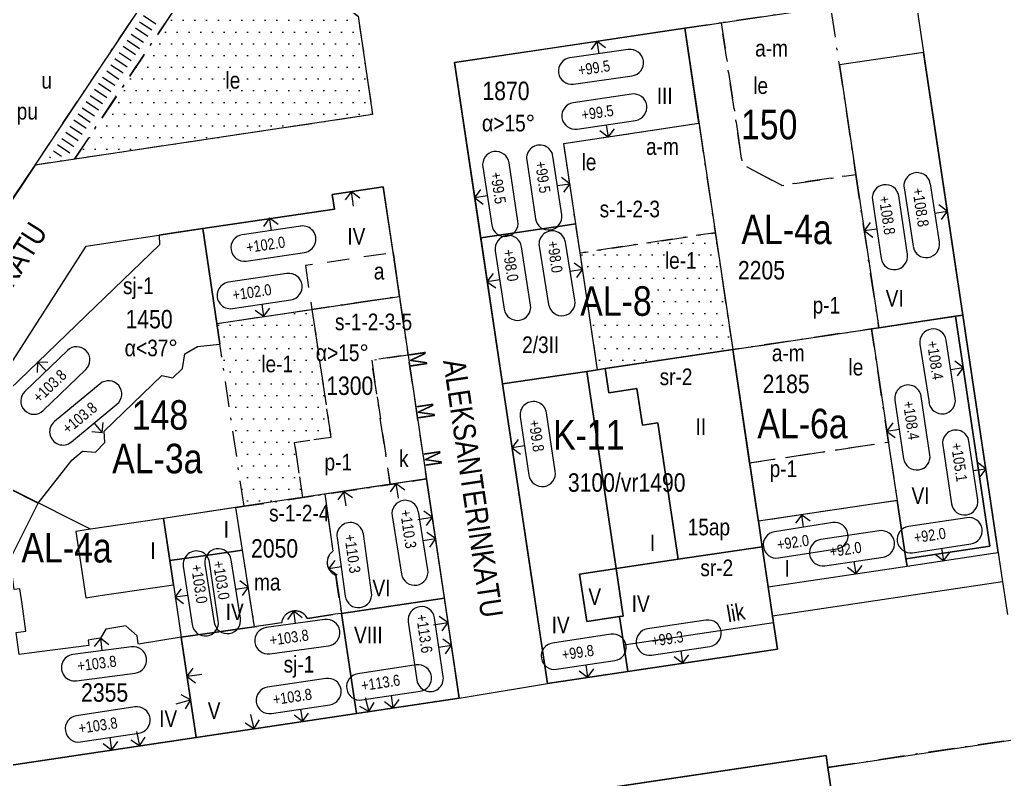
# Model space of a CAD drawing. Header units: metres. Extents: x 24485995 to 24488038, y 6819999 to 6822001.
# Drawn here: x 24487556.7 to 24487690, y 6821379.9 to 6821482.8 of the extents above; entities that cross this region are included whole.
import ezdxf

# ---------------------------------------------------------------- set-up
doc = ezdxf.new("R2010")
doc.units = ezdxf.units.M
for name, pattern in [('k10020', [0]), ('k10040', [10.3, 3.5, -1.5, 0.3, -1.5, 3.5]), ('k10050', [8, 3, -2, 3]), ('K10271', [0]), ('k10vi1', [0])]:
    doc.linetypes.add(name, pattern=pattern)
for name, color, linetype, lineweight in [('AK_AsemakaavaTeksti_Kadun_puistonnimi', 7, 'Continuous', 0), ('AK_AsemakaavaTeksti_Korttelinumero', 7, 'Continuous', 0), ('AK_AsemakaavaViiva_Kaupunginosan_raja', 7, 'Continuous', 0), ('AK_Kaavamerkinta_Kayttotarkoitusalue', 7, 'Continuous', 0), ('AK_KayttotarkoitusSymboliViiva_Virkistysalueen_kuvio_murtoviiva', 7, 'Continuous', 0), ('AK_KayttotarkoitusViiva', 7, 'Continuous', 0), ('AK_LiikennointiTeksti_Autopaikkamerkinta_m2', 7, 'Continuous', 0), ('AK_LiikennointiViiva_Polkuviivoitus', 7, 'Continuous', 0), ('AK_MuuAsemakaavaTeksti_Alueenosan_kayttotarkoitus', 7, 'Continuous', 0), ('AK_MuuAsemakaavaTeksti_Erityismaarays', 7, 'Continuous', 0), ('AK_MuuAsemakaavaViiva_alueenosan_raja', 7, 'Continuous', 0), ('AK_MuuAsemakaavaViiva_Ohj_alueenosan_raja', 7, 'Continuous', 0), ('AK_Poistettava_merkintä', 7, 'Continuous', 0), ('AK_RakennusalaTeksti_Kerrosala_tai_luku', 7, 'Continuous', 0), ('AK_RakennusalaTeksti_Rakennusoikeus', 7, 'Continuous', 0), ('AK_RakennusalaViiva_Rakennusalan_raja__I_', 7, 'Continuous', 0), ('AK_RakentaminenSymboli_Rajaan_kiinni_nuoli', 7, 'Continuous', 0), ('AK_RakentaminenTeksti_Kattokaltevuus', 7, 'Continuous', 0), ('AK_RakentaminenTeksti_Korkeusmerkinta', 7, 'Continuous', 0), ('AK_RakentaminenTeksti_Korkeusmerkinta_ja_soikio_ja_nuoli', 7, 'Continuous', 0), ('AK_RakentaminenTeksti_Rakentamismaarays', 7, 'Continuous', 0), ('AK_RakentaminenViiva_Harjasuunta', 7, 'Continuous', 0), ('AK_YmparistoAlue_Istutettava_alue', 7, 'Continuous', 0), ('AK_YmparistoTeksti_Aita_puurivimerkinta', 7, 'Continuous', 0)]:
    doc.layers.add(name, color=color, linetype=linetype, lineweight=lineweight)
doc.styles.add('ArialNarrow', font='ARIALN.TTF')

# ---------------------------------------------------------------- blocks, each defined once
blk = doc.blocks.new('NUOLI1')
at = {"layer": 'AK_RakentaminenSymboli_Rajaan_kiinni_nuoli', "color": 7, "linetype": 'Continuous', "lineweight": 0}
for p, q in [((0, 2), (0, 0)), ((0, 0), (-1, 1)), ((0, 0), (1, 1))]:
    blk.add_line(p, q, dxfattribs=at)

msp = doc.modelspace()

# ---------------------------------------------------------------- hatches: boundary and pattern name
at = {"layer": 'AK_YmparistoAlue_Istutettava_alue', "linetype": 'Continuous', "lineweight": 0}
h = msp.add_hatch(dxfattribs=at)
h.set_pattern_fill('DOTS', style=0)
h.paths.add_polyline_path([(24487602.5, 6821483.29), (24487585.5, 6821496.01), (24487567.15, 6821468.51), (24487564.1, 6821463.93), (24487604.47, 6821469.97)], flags=0)
h = msp.add_hatch(dxfattribs=at)
h.set_pattern_fill('DOTS', style=0)
h.paths.add_polyline_path([(24487653.22, 6821438.14), (24487650.86, 6821453.96), (24487633.6, 6821451.39), (24487632.56, 6821451.23), (24487634.93, 6821435.41), (24487635.96, 6821435.57)], flags=0)
h = msp.add_hatch(dxfattribs=at)
h.set_pattern_fill('DOTS', style=0)
h.paths.add_polyline_path([(24487583.39, 6821441.68), (24487583.81, 6821438.91), (24487585.96, 6821424.34), (24487587.06, 6821416.92), (24487594.98, 6821418.1), (24487593.87, 6821425.53), (24487598.82, 6821426.27), (24487596.25, 6821443.59)], flags=0)

# ---------------------------------------------------------------- linework, layer by layer
at = {"layer": 'AK_AsemakaavaViiva_Kaupunginosan_raja', "linetype": 'k10020', "lineweight": 9, "flags": 128}
for points in [[(24487689.77, 6821406.7), (24487658.62, 6821402.04)], [(24487689.77, 6821406.7), (24487690.43, 6821402.25)], [(24487658.62, 6821402.04), (24487659.28, 6821397.59), (24487628.13, 6821392.94)], [(24487616.18, 6821390.94), (24487628.13, 6821392.94)], [(24487616.18, 6821390.94), (24487580.58, 6821385.62)], [(24487580.58, 6821385.62), (24487544.98, 6821380.3)]]:
    msp.add_lwpolyline(points, dxfattribs=at)
at = {"layer": 'AK_KayttotarkoitusSymboliViiva_Virkistysalueen_kuvio_murtoviiva', "linetype": 'k10vi1', "lineweight": 9, "flags": 128}
msp.add_lwpolyline([(24487630.82, 6821374.93), (24487632.07, 6821366.52), (24487667.55, 6821371.82), (24487666.1, 6821381.56), (24487665.86, 6821383.19), (24487633.34, 6821378.34)], dxfattribs=at)
at = {"layer": 'AK_KayttotarkoitusViiva', "linetype": 'Continuous', "lineweight": 20, "flags": 128}
for points in [[(24487551.79, 6821530.62), (24487577.84, 6821511.3), (24487579.44, 6821500.55), (24487602.5, 6821483.29), (24487604.47, 6821469.97), (24487558.76, 6821463.14), (24487553.57, 6821455.35)], [(24487646.72, 6821481.66), (24487677.88, 6821486.32), (24487684.38, 6821442.8)], [(24487622.07, 6821433.49), (24487615.57, 6821477.01), (24487646.72, 6821481.66)], [(24487646.72, 6821481.66), (24487653.22, 6821438.14)], [(24487547.28, 6821423.36), (24487546.39, 6821423.81), (24487549.5, 6821430.08), (24487551.01, 6821429.33), (24487565.67, 6821452.15), (24487581.48, 6821454.54), (24487599.29, 6821457.18), (24487599, 6821459.16), (24487605.92, 6821460.19), (24487611.78, 6821420.62)], [(24487653.22, 6821438.14), (24487684.38, 6821442.8)], [(24487684.38, 6821442.8), (24487689.77, 6821406.7), (24487658.62, 6821402.04)], [(24487622.07, 6821433.49), (24487653.22, 6821438.14)], [(24487653.22, 6821438.14), (24487658.62, 6821402.04)], [(24487628.13, 6821392.94), (24487622.07, 6821433.49)], [(24487547.28, 6821423.36), (24487540.54, 6821409.97), (24487544.98, 6821380.3), (24487580.58, 6821385.62), (24487616.18, 6821390.94)], [(24487611.78, 6821420.62), (24487587.06, 6821416.92), (24487576.15, 6821415.29), (24487566.26, 6821413.82), (24487547.28, 6821423.36)], [(24487611.78, 6821420.62), (24487616.18, 6821390.94)], [(24487658.62, 6821402.04), (24487659.28, 6821397.59), (24487628.13, 6821392.94)], [(24487616.18, 6821390.94), (24487628.13, 6821392.94)], [(24487666.1, 6821381.56), (24487701.7, 6821386.88), (24487706.56, 6821354.37), (24487716.8, 6821285.79), (24487656.48, 6821276.77), (24487651.35, 6821311.06)], [(24487632.07, 6821366.52), (24487630.38, 6821377.89), (24487665.86, 6821383.19), (24487666.1, 6821381.56)], [(24487666.1, 6821381.56), (24487667.55, 6821371.82)]]:
    msp.add_lwpolyline(points, dxfattribs=at)
at = {"layer": 'AK_LiikennointiViiva_Polkuviivoitus', "linetype": 'Continuous', "lineweight": 0, "flags": 128}
for points in [[(24487573.47, 6821483.38), (24487575.13, 6821482.27)], [(24487572.36, 6821481.71), (24487574.02, 6821480.61)], [(24487572.91, 6821482.55), (24487574.57, 6821481.44)], [(24487571.25, 6821480.05), (24487572.91, 6821478.94)], [(24487571.8, 6821480.88), (24487573.46, 6821479.78)], [(24487570.69, 6821479.22), (24487572.35, 6821478.11)], [(24487569.58, 6821477.55), (24487571.24, 6821476.45)], [(24487570.14, 6821478.39), (24487571.8, 6821477.28)], [(24487569.03, 6821476.72), (24487570.69, 6821475.62)], [(24487567.92, 6821475.06), (24487569.58, 6821473.95)], [(24487568.47, 6821475.89), (24487570.13, 6821474.78)], [(24487566.81, 6821473.4), (24487568.47, 6821472.29)], [(24487567.36, 6821474.23), (24487569.02, 6821473.12)], [(24487566.25, 6821472.56), (24487567.91, 6821471.46)], [(24487565.14, 6821470.9), (24487566.8, 6821469.79)], [(24487565.7, 6821471.73), (24487567.36, 6821470.62)], [(24487564.59, 6821470.07), (24487566.25, 6821468.96)], [(24487563.48, 6821468.4), (24487565.14, 6821467.3)], [(24487564.03, 6821469.24), (24487565.7, 6821468.13)], [(24487562.37, 6821466.74), (24487564.03, 6821465.63)], [(24487562.92, 6821467.57), (24487564.59, 6821466.46)], [(24487561.81, 6821465.91), (24487563.48, 6821464.8)], [(24487560.7, 6821464.24), (24487560.87, 6821464.13)], [(24487561.26, 6821465.08), (24487562.35, 6821464.35)]]:
    msp.add_lwpolyline(points, dxfattribs=at)
at = {"layer": 'AK_MuuAsemakaavaViiva_alueenosan_raja', "linetype": 'k10040', "lineweight": 5, "flags": 128}
for points in [[(24487558.76, 6821463.14), (24487582.3, 6821498.41), (24487585.49, 6821496.02), (24487564.1, 6821463.93), (24487558.76, 6821463.14)], [(24487564.1, 6821463.93), (24487585.49, 6821496.02), (24487602.5, 6821483.29), (24487604.47, 6821469.97), (24487603.32, 6821469.79), (24487564.1, 6821463.93)], [(24487651.67, 6821482.4), (24487654.53, 6821463.22), (24487659.89, 6821460.37), (24487669.9, 6821461.87), (24487667.68, 6821476.7), (24487666.5, 6821484.62), (24487651.67, 6821482.4)], [(24487646.72, 6821481.66), (24487648.64, 6821468.8), (24487650.86, 6821453.96), (24487653.22, 6821438.14), (24487662.62, 6821439.55), (24487672.02, 6821440.95), (24487673, 6821441.1), (24487671.45, 6821451.48), (24487669.9, 6821461.87), (24487659.89, 6821460.37), (24487654.53, 6821463.22), (24487653.1, 6821472.81), (24487651.67, 6821482.4), (24487646.72, 6821481.66)], [(24487632.56, 6821451.24), (24487631.97, 6821455.19), (24487630.35, 6821466.07), (24487648.64, 6821468.8), (24487650.86, 6821453.96), (24487632.56, 6821451.24)], [(24487634.93, 6821435.41), (24487632.56, 6821451.24), (24487650.86, 6821453.96), (24487653.22, 6821438.14), (24487634.93, 6821435.41)], [(24487607.24, 6821451.28), (24487608.12, 6821445.35)], [(24487596.25, 6821443.59), (24487598.82, 6821426.26), (24487593.87, 6821425.53), (24487594.97, 6821418.1), (24487597.99, 6821418.56), (24487606.84, 6821419.88), (24487604.35, 6821436.69), (24487609.29, 6821437.43), (24487608.12, 6821445.35), (24487596.25, 6821443.59)], [(24487587.06, 6821416.92), (24487583.8, 6821438.91), (24487583.39, 6821441.68), (24487596.25, 6821443.59), (24487598.82, 6821426.26), (24487593.87, 6821425.53), (24487594.97, 6821418.1), (24487587.06, 6821416.92)], [(24487583.39, 6821441.68), (24487583.8, 6821438.91)], [(24487653.22, 6821438.14), (24487655.51, 6821422.81), (24487674.31, 6821425.62), (24487672.02, 6821440.95), (24487653.22, 6821438.14)], [(24487672.02, 6821440.95), (24487673, 6821441.1)], [(24487634.93, 6821435.41), (24487635.96, 6821435.57)], [(24487655.51, 6821422.81), (24487674.31, 6821425.62), (24487675.49, 6821417.71), (24487656.7, 6821414.9), (24487655.51, 6821422.81)], [(24487592.15, 6821401.13), (24487590.31, 6821400.87), (24487588.48, 6821400.61), (24487587.66, 6821405.79), (24487586.84, 6821410.98), (24487585.93, 6821416.75), (24487587.06, 6821416.92), (24487594.97, 6821418.1), (24487597.99, 6821418.56), (24487599.08, 6821410.84)], [(24487595.64, 6821401.74), (24487600.26, 6821402.42), (24487599.68, 6821406.26), (24487599.49, 6821407.58)], [(24487698.33, 6821372.23), (24487697.89, 6821375.19), (24487696.26, 6821386.07), (24487666.1, 6821381.56), (24487668.17, 6821367.72), (24487694.38, 6821371.63), (24487698.33, 6821372.23)]]:
    msp.add_lwpolyline(points, dxfattribs=at)
at = {"layer": 'AK_MuuAsemakaavaViiva_alueenosan_raja', "linetype": 'k10040', "lineweight": 5}
for centre, radius, start, end in [((24487600.21, 6821409.33), 1.89, 126.7739, 247.5115), ((24487593.99, 6821400.89), 1.86, 27.0943, 172.6533)]:
    msp.add_arc(centre, radius, start, end, dxfattribs=at)
at = {"layer": 'AK_MuuAsemakaavaViiva_Ohj_alueenosan_raja', "linetype": 'k10050', "lineweight": 5, "flags": 128}
for points in [[(24487595.37, 6821449.52), (24487596.25, 6821443.59), (24487608.12, 6821445.35), (24487607.24, 6821451.28), (24487595.37, 6821449.52)], [(24487604.35, 6821436.69), (24487606.84, 6821419.88), (24487611.78, 6821420.62), (24487609.29, 6821437.43), (24487604.35, 6821436.69)]]:
    msp.add_lwpolyline(points, dxfattribs=at)
at = {"layer": 'AK_Poistettava_merkintä', "linetype": 'k10040', "lineweight": 0, "flags": 128}
for points in [[(24487646.72, 6821481.66), (24487651.67, 6821482.4)], [(24487646.72, 6821481.66), (24487648.64, 6821468.8)], [(24487585.93, 6821416.75), (24487587.06, 6821416.92)]]:
    msp.add_lwpolyline(points, dxfattribs=at)
at = {"layer": 'AK_RakennusalaViiva_Rakennusalan_raja__I_', "linetype": 'K10271', "lineweight": 9, "flags": 128}
for points in [[(24487558.76, 6821463.14), (24487578.15, 6821492.19), (24487576.96, 6821500.19), (24487576.1, 6821505.98), (24487575.63, 6821509.21), (24487553.26, 6821525.79), (24487550.05, 6821528.17), (24487543.69, 6821519.19), (24487540.79, 6821515.12), (24487544.01, 6821512.73), (24487545.6, 6821511.55), (24487551.08, 6821507.48), (24487560.77, 6821500.3), (24487561.14, 6821497.84), (24487561.42, 6821495.94), (24487545.45, 6821472.02), (24487542.48, 6821467.56), (24487554.54, 6821459.51), (24487555.79, 6821458.68), (24487558.76, 6821463.14)], [(24487648.64, 6821468.8), (24487646.72, 6821481.66), (24487628.43, 6821478.93), (24487615.57, 6821477.01), (24487619.12, 6821453.27), (24487630.49, 6821454.97), (24487631.97, 6821455.19), (24487630.35, 6821466.07), (24487648.64, 6821468.8)], [(24487683.39, 6821442.65), (24487684.38, 6821442.8), (24487679.06, 6821478.4), (24487667.68, 6821476.7), (24487669.9, 6821461.87), (24487673, 6821441.1), (24487683.39, 6821442.65)], [(24487583.39, 6821441.68), (24487596.25, 6821443.59), (24487601.19, 6821444.32), (24487603.17, 6821444.62), (24487608.12, 6821445.35), (24487607.24, 6821451.28), (24487605.92, 6821460.19), (24487599, 6821459.16), (24487599.29, 6821457.18), (24487581.48, 6821454.54), (24487583.39, 6821441.68)], [(24487622.07, 6821433.49), (24487633.45, 6821435.19), (24487634.93, 6821435.41), (24487632.56, 6821451.24), (24487631.97, 6821455.19), (24487630.49, 6821454.97), (24487619.12, 6821453.27), (24487622.07, 6821433.49)], [(24487583.39, 6821441.68), (24487581.48, 6821454.54), (24487577.24, 6821453.9), (24487575.57, 6821453.65), (24487575.61, 6821452.33), (24487566.94, 6821443.98), (24487559.12, 6821436.46), (24487551.47, 6821429.1), (24487551.01, 6821429.33), (24487549.5, 6821430.08), (24487546.76, 6821424.56), (24487546.39, 6821423.81), (24487547.28, 6821423.36), (24487559.21, 6821417.36), (24487563.73, 6821423.19), (24487565.19, 6821424.4), (24487566.97, 6821424.27), (24487568.21, 6821425.58), (24487568.13, 6821427.09), (24487575.95, 6821434.62), (24487577.42, 6821434.31), (24487578.73, 6821435.57), (24487579.03, 6821437.55), (24487580.74, 6821438.57), (24487583.72, 6821438.9), (24487583.8, 6821438.91), (24487583.39, 6821441.68)], [(24487683.39, 6821442.65), (24487688.04, 6821411.5), (24487676.67, 6821409.8), (24487676.82, 6821408.81), (24487688.19, 6821410.51), (24487689.18, 6821410.65), (24487684.38, 6821442.8), (24487683.39, 6821442.65)], [(24487672.02, 6821440.95), (24487674.31, 6821425.62), (24487674.38, 6821425.13), (24487675.45, 6821417.96), (24487675.49, 6821417.71), (24487676.67, 6821409.8), (24487688.04, 6821411.5), (24487683.39, 6821442.65), (24487673, 6821441.1), (24487672.02, 6821440.95)], [(24487657.21, 6821411.44), (24487656.7, 6821414.9), (24487656.66, 6821415.15), (24487655.59, 6821422.32), (24487655.51, 6821422.81), (24487653.22, 6821438.14), (24487635.96, 6821435.57), (24487636.45, 6821432.3), (24487640.26, 6821432.87), (24487641, 6821427.92), (24487642.78, 6821428.18), (24487643.08, 6821428.23), (24487645.84, 6821409.74), (24487657.21, 6821411.44)], [(24487633.45, 6821435.19), (24487622.07, 6821433.49), (24487626.06, 6821406.78), (24487627.02, 6821400.36), (24487628.13, 6821392.94), (24487639.01, 6821394.56), (24487638.34, 6821399.01), (24487637.9, 6821401.98), (24487633.45, 6821401.32), (24487632.49, 6821407.74), (24487636.94, 6821408.41), (24487637.19, 6821408.45), (24487637.43, 6821408.48), (24487633.45, 6821435.19)], [(24487637.43, 6821408.48), (24487645.84, 6821409.74), (24487643.08, 6821428.23), (24487642.78, 6821428.18), (24487641, 6821427.92), (24487640.26, 6821432.87), (24487636.45, 6821432.3), (24487635.96, 6821435.57), (24487634.93, 6821435.41), (24487633.45, 6821435.19), (24487637.43, 6821408.48)], [(24487559.21, 6821417.36), (24487547.28, 6821423.36), (24487540.54, 6821409.97), (24487544.98, 6821380.3), (24487580.58, 6821385.62), (24487578.55, 6821399.19), (24487572.75, 6821398.25), (24487572.74, 6821398.36), (24487572.59, 6821399.39), (24487571.06, 6821400.73), (24487568.37, 6821400.3), (24487567.63, 6821399.05), (24487566.47, 6821398.88), (24487565.96, 6821398.8), (24487566.06, 6821398.08), (24487557.95, 6821397.02), (24487556.63, 6821396.85), (24487556.2, 6821399.82), (24487557.53, 6821399.99), (24487557.01, 6821403.71), (24487556.72, 6821405.75), (24487555.94, 6821405.63), (24487555.41, 6821409.75), (24487559.21, 6821417.36)], [(24487611.78, 6821420.62), (24487606.84, 6821419.88), (24487600.72, 6821418.96), (24487599.92, 6821418.84), (24487597.99, 6821418.56), (24487598.58, 6821414.42), (24487599.08, 6821410.84), (24487599.03, 6821410.8), (24487598.98, 6821410.76), (24487598.93, 6821410.72), (24487598.88, 6821410.67), (24487598.83, 6821410.62), (24487598.79, 6821410.58), (24487598.75, 6821410.53), (24487598.71, 6821410.47), (24487598.67, 6821410.42), (24487598.63, 6821410.37), (24487598.6, 6821410.31), (24487598.56, 6821410.26), (24487598.53, 6821410.2), (24487598.5, 6821410.14), (24487598.48, 6821410.08), (24487598.45, 6821410.02), (24487598.43, 6821409.96), (24487598.41, 6821409.9), (24487598.39, 6821409.83), (24487598.37, 6821409.77), (24487598.36, 6821409.71), (24487598.35, 6821409.64), (24487598.34, 6821409.58), (24487598.33, 6821409.51), (24487598.32, 6821409.45), (24487598.32, 6821409.38), (24487598.32, 6821409.32), (24487598.32, 6821409.25), (24487598.32, 6821409.19), (24487598.33, 6821409.12), (24487598.34, 6821409.06), (24487598.35, 6821408.99), (24487598.36, 6821408.93), (24487598.38, 6821408.87), (24487598.39, 6821408.8), (24487598.41, 6821408.74), (24487598.43, 6821408.68), (24487598.46, 6821408.62), (24487598.48, 6821408.56), (24487598.51, 6821408.5), (24487598.54, 6821408.44), (24487598.57, 6821408.38), (24487598.6, 6821408.33), (24487598.64, 6821408.27), (24487598.68, 6821408.22), (24487598.72, 6821408.16), (24487598.76, 6821408.11), (24487598.8, 6821408.06), (24487598.84, 6821408.02), (24487598.89, 6821407.97), (24487598.94, 6821407.93), (24487598.99, 6821407.88), (24487599.04, 6821407.84), (24487599.09, 6821407.8), (24487599.14, 6821407.76), (24487599.2, 6821407.73), (24487599.25, 6821407.69), (24487599.31, 6821407.66), (24487599.37, 6821407.63), (24487599.43, 6821407.6), (24487599.49, 6821407.58), (24487599.88, 6821404.94), (24487600.11, 6821403.38), (24487600.26, 6821402.42), (24487614.18, 6821404.48), (24487611.78, 6821420.62)], [(24487658.03, 6821406), (24487676.82, 6821408.81), (24487676.67, 6821409.8), (24487675.49, 6821417.71), (24487656.7, 6821414.9), (24487657.21, 6821411.44), (24487658.03, 6821406)], [(24487576.15, 6821415.29), (24487577, 6821409.57), (24487582.21, 6821410.32), (24487586.84, 6821410.98), (24487585.93, 6821416.75), (24487576.15, 6821415.29)], [(24487577, 6821409.57), (24487576.15, 6821415.29), (24487566.26, 6821413.82), (24487564.28, 6821413.52), (24487565.14, 6821407.8), (24487565.63, 6821404.52), (24487567.6, 6821404.82), (24487577.49, 6821406.29), (24487577, 6821409.57)], [(24487578.55, 6821399.19), (24487588.77, 6821400.65), (24487588.48, 6821400.61), (24487588.07, 6821403.18), (24487586.84, 6821410.98), (24487582.21, 6821410.32), (24487577, 6821409.57), (24487577.49, 6821406.29), (24487578.55, 6821399.19)], [(24487657.21, 6821411.44), (24487645.84, 6821409.74), (24487637.43, 6821408.48), (24487638.39, 6821402.06), (24487637.9, 6821401.98), (24487638.34, 6821399.01), (24487639.01, 6821394.56), (24487659.28, 6821397.59), (24487658.62, 6821402.04), (24487658.03, 6821406), (24487657.21, 6821411.44)], [(24487638.39, 6821402.06), (24487637.43, 6821408.48), (24487637.19, 6821408.45), (24487636.94, 6821408.41), (24487632.49, 6821407.74), (24487633.45, 6821401.32), (24487637.9, 6821401.98), (24487638.39, 6821402.06)], [(24487600.26, 6821402.42), (24487602.28, 6821388.86), (24487616.18, 6821390.94), (24487614.18, 6821404.48), (24487600.26, 6821402.42)], [(24487592.15, 6821401.13), (24487588.77, 6821400.65), (24487578.55, 6821399.19), (24487580.58, 6821385.62), (24487590.61, 6821387.12), (24487602.28, 6821388.86), (24487600.26, 6821402.42), (24487599.41, 6821402.29), (24487595.64, 6821401.74), (24487595.61, 6821401.79), (24487595.58, 6821401.85), (24487595.54, 6821401.9), (24487595.51, 6821401.96), (24487595.47, 6821402.01), (24487595.43, 6821402.06), (24487595.39, 6821402.11), (24487595.34, 6821402.16), (24487595.3, 6821402.2), (24487595.25, 6821402.25), (24487595.21, 6821402.29), (24487595.16, 6821402.33), (24487595.1, 6821402.37), (24487595.05, 6821402.41), (24487595, 6821402.45), (24487594.94, 6821402.48), (24487594.89, 6821402.51), (24487594.83, 6821402.54), (24487594.77, 6821402.57), (24487594.71, 6821402.6), (24487594.65, 6821402.62), (24487594.59, 6821402.65), (24487594.53, 6821402.67), (24487594.47, 6821402.68), (24487594.41, 6821402.7), (24487594.34, 6821402.71), (24487594.28, 6821402.72), (24487594.22, 6821402.73), (24487594.15, 6821402.74), (24487594.09, 6821402.74), (24487594.02, 6821402.75), (24487593.96, 6821402.75), (24487593.89, 6821402.74), (24487593.83, 6821402.74), (24487593.77, 6821402.73), (24487593.7, 6821402.72), (24487593.64, 6821402.71), (24487593.57, 6821402.7), (24487593.51, 6821402.68), (24487593.45, 6821402.67), (24487593.39, 6821402.65), (24487593.33, 6821402.63), (24487593.27, 6821402.6), (24487593.21, 6821402.58), (24487593.15, 6821402.55), (24487593.09, 6821402.52), (24487593.04, 6821402.48), (24487592.98, 6821402.45), (24487592.93, 6821402.41), (24487592.88, 6821402.38), (24487592.83, 6821402.34), (24487592.78, 6821402.3), (24487592.73, 6821402.25), (24487592.68, 6821402.21), (24487592.64, 6821402.16), (24487592.59, 6821402.11), (24487592.55, 6821402.06), (24487592.51, 6821402.01), (24487592.47, 6821401.96), (24487592.44, 6821401.91), (24487592.4, 6821401.85), (24487592.37, 6821401.8), (24487592.34, 6821401.74), (24487592.31, 6821401.68), (24487592.28, 6821401.62), (24487592.26, 6821401.56), (24487592.24, 6821401.5), (24487592.22, 6821401.44), (24487592.2, 6821401.38), (24487592.18, 6821401.32), (24487592.17, 6821401.26), (24487592.16, 6821401.19), (24487592.15, 6821401.13)]]:
    msp.add_lwpolyline(points, dxfattribs=at)
at = {"layer": 'AK_RakentaminenTeksti_Korkeusmerkinta_ja_soikio_ja_nuoli', "linetype": 'Continuous', "lineweight": 5, "flags": 128}
for points in [[(24487639.09, 6821478.77), (24487631.17, 6821477.65)], [(24487634.89, 6821479.9), (24487634.04, 6821478.77)], [(24487634.89, 6821479.9), (24487636.02, 6821479.05)], [(24487635.13, 6821478.21), (24487634.89, 6821479.9)], [(24487631.67, 6821474.09), (24487639.59, 6821475.21)], [(24487639.54, 6821472.75), (24487631.62, 6821471.57)], [(24487632.15, 6821468.01), (24487640.07, 6821469.19)], [(24487636.11, 6821468.6), (24487636.36, 6821466.92)], [(24487636.36, 6821466.92), (24487637.2, 6821468.06)], [(24487636.36, 6821466.92), (24487635.23, 6821467.76)], [(24487630.07, 6821456.41), (24487628.89, 6821464.32)], [(24487619.38, 6821462.91), (24487620.59, 6821455)], [(24487624.15, 6821455.54), (24487622.94, 6821463.45)], [(24487625.33, 6821463.79), (24487626.51, 6821455.87)], [(24487631.16, 6821460.61), (24487630.03, 6821461.46)], [(24487629.48, 6821460.36), (24487631.16, 6821460.61)], [(24487631.16, 6821460.61), (24487630.32, 6821459.48)], [(24487681.21, 6821452.68), (24487679.98, 6821460.59)], [(24487618.3, 6821458.7), (24487619.14, 6821459.84)], [(24487619.99, 6821458.95), (24487618.3, 6821458.7)], [(24487676.88, 6821451.03), (24487675.7, 6821458.95)], [(24487676.42, 6821460.03), (24487677.65, 6821452.13)], [(24487618.3, 6821458.7), (24487619.44, 6821457.86)], [(24487672.14, 6821458.41), (24487673.32, 6821450.5)], [(24487682.27, 6821456.89), (24487681.13, 6821457.73)], [(24487680.59, 6821456.63), (24487682.27, 6821456.89)], [(24487682.27, 6821456.89), (24487681.44, 6821455.75)], [(24487594.73, 6821454.87), (24487586.81, 6821453.7)], [(24487590.52, 6821455.97), (24487589.68, 6821454.83)], [(24487590.52, 6821455.97), (24487591.66, 6821455.13)], [(24487590.77, 6821454.29), (24487590.52, 6821455.97)], [(24487671.05, 6821454.21), (24487671.89, 6821455.34)], [(24487672.73, 6821454.46), (24487671.05, 6821454.21)], [(24487671.05, 6821454.21), (24487672.18, 6821453.36)], [(24487625.85, 6821444.17), (24487624.64, 6821452.08)], [(24487627.02, 6821452.13), (24487628.3, 6821444.24)], [(24487631.86, 6821444.82), (24487630.57, 6821452.71)], [(24487587.34, 6821450.14), (24487595.25, 6821451.31)], [(24487621.08, 6821451.54), (24487622.29, 6821443.63)], [(24487632.89, 6821449.04), (24487631.74, 6821449.86)], [(24487592.87, 6821448.44), (24487584.96, 6821447.27)], [(24487620, 6821447.33), (24487620.84, 6821448.46)], [(24487631.21, 6821448.76), (24487632.89, 6821449.04)], [(24487632.89, 6821449.04), (24487632.06, 6821447.89)], [(24487621.68, 6821447.58), (24487620, 6821447.33)], [(24487620, 6821447.33), (24487621.14, 6821446.49)], [(24487585.49, 6821443.7), (24487593.4, 6821444.88)], [(24487589.45, 6821444.29), (24487589.69, 6821442.61)], [(24487589.69, 6821442.61), (24487588.56, 6821443.45)], [(24487589.69, 6821442.61), (24487590.54, 6821443.75)], [(24487678.57, 6821438.87), (24487679.8, 6821430.96)], [(24487683.35, 6821431.51), (24487682.13, 6821439.42)], [(24487563.15, 6821438.02), (24487557.38, 6821432.48)], [(24487559.09, 6821436.47), (24487559.06, 6821435.06)], [(24487559.09, 6821436.47), (24487560.5, 6821436.45)], [(24487560.26, 6821435.25), (24487559.09, 6821436.47)], [(24487684.42, 6821435.73), (24487683.28, 6821436.56)], [(24487559.88, 6821429.88), (24487565.64, 6821435.43)], [(24487682.74, 6821435.47), (24487684.42, 6821435.73)], [(24487684.42, 6821435.73), (24487683.59, 6821434.59)], [(24487567.56, 6821433.51), (24487561.4, 6821428.41)], [(24487563.69, 6821425.63), (24487569.85, 6821430.74)], [(24487675.18, 6821431.28), (24487676.36, 6821423.37)], [(24487679.92, 6821423.9), (24487678.74, 6821431.81)], [(24487629.2, 6821421.66), (24487628.01, 6821429.57)], [(24487566.77, 6821428.19), (24487567.86, 6821426.88)], [(24487567.86, 6821426.88), (24487567.99, 6821428.28)], [(24487624.45, 6821429.04), (24487625.64, 6821421.13)], [(24487674.09, 6821427.07), (24487674.93, 6821428.21)], [(24487567.86, 6821426.88), (24487566.45, 6821427.01)], [(24487675.77, 6821427.33), (24487674.09, 6821427.07)], [(24487674.09, 6821427.07), (24487675.22, 6821426.23)], [(24487623.36, 6821424.84), (24487624.2, 6821425.97)], [(24487686.39, 6821417.8), (24487685.21, 6821425.72)], [(24487625.04, 6821425.09), (24487623.36, 6821424.84)], [(24487623.36, 6821424.84), (24487624.5, 6821423.99)], [(24487681.65, 6821425.18), (24487682.83, 6821417.27)], [(24487687.48, 6821422.01), (24487686.35, 6821422.85)], [(24487685.8, 6821421.76), (24487687.48, 6821422.01)], [(24487687.48, 6821422.01), (24487686.64, 6821420.87)], [(24487611.95, 6821408.32), (24487610.66, 6821416.22)], [(24487607.1, 6821415.64), (24487608.4, 6821407.74)], [(24487662.56, 6821415.78), (24487661.73, 6821414.64)], [(24487662.56, 6821415.78), (24487663.7, 6821414.94)], [(24487662.82, 6821414.1), (24487662.56, 6821415.78)], [(24487684.93, 6821415.38), (24487677.02, 6821414.2)], [(24487666.77, 6821414.71), (24487658.87, 6821413.48)], [(24487673.07, 6821413.61), (24487665.15, 6821412.42)], [(24487599.65, 6821412.67), (24487600.77, 6821404.74)], [(24487604.33, 6821405.25), (24487603.22, 6821413.17)], [(24487611.3, 6821412.27), (24487612.98, 6821412.55)], [(24487612.98, 6821412.55), (24487611.83, 6821413.37)], [(24487612.98, 6821412.55), (24487612.16, 6821411.4)], [(24487659.42, 6821409.93), (24487667.33, 6821411.16)], [(24487677.55, 6821410.64), (24487685.47, 6821411.82)], [(24487681.51, 6821411.23), (24487681.76, 6821409.55)], [(24487586.57, 6821401.76), (24487585.33, 6821409.66)], [(24487598.52, 6821408.47), (24487599.38, 6821409.6)], [(24487665.69, 6821408.86), (24487673.6, 6821410.05)], [(24487669.64, 6821409.45), (24487669.89, 6821407.77)], [(24487681.76, 6821409.55), (24487680.62, 6821410.39)], [(24487681.76, 6821409.55), (24487682.6, 6821410.68)], [(24487578.84, 6821408.81), (24487580.02, 6821400.9)], [(24487581.77, 6821409.1), (24487583.02, 6821401.2)], [(24487583.58, 6821401.43), (24487582.4, 6821409.34)], [(24487600.21, 6821408.71), (24487598.52, 6821408.47)], [(24487598.52, 6821408.47), (24487599.65, 6821407.62)], [(24487669.89, 6821407.77), (24487668.76, 6821408.61)], [(24487669.89, 6821407.77), (24487670.73, 6821408.91)], [(24487587.63, 6821405.98), (24487586.48, 6821406.81)], [(24487577.75, 6821404.6), (24487578.59, 6821405.74)], [(24487585.95, 6821405.71), (24487587.63, 6821405.98)], [(24487587.63, 6821405.98), (24487586.8, 6821404.83)], [(24487579.43, 6821404.85), (24487577.75, 6821404.6)], [(24487577.75, 6821404.6), (24487578.88, 6821403.76)], [(24487593.81, 6821402.74), (24487592.95, 6821401.61)], [(24487593.81, 6821402.74), (24487594.94, 6821401.88)], [(24487594.04, 6821401.05), (24487593.81, 6821402.74)], [(24487598, 6821401.59), (24487590.07, 6821400.52)], [(24487614.03, 6821393.89), (24487612.85, 6821401.81)], [(24487649.6, 6821401.51), (24487641.69, 6821400.32)], [(24487609.29, 6821401.28), (24487610.47, 6821393.36)], [(24487567.65, 6821399.05), (24487566.78, 6821397.93)], [(24487567.65, 6821399.05), (24487568.77, 6821398.19)], [(24487567.87, 6821397.37), (24487567.65, 6821399.05)], [(24487615.12, 6821398.1), (24487613.99, 6821398.94)], [(24487636.74, 6821399.58), (24487628.83, 6821398.4)], [(24487571.83, 6821397.89), (24487563.9, 6821396.85)], [(24487590.56, 6821396.95), (24487598.48, 6821398.02)], [(24487613.44, 6821397.85), (24487615.12, 6821398.1)], [(24487615.12, 6821398.1), (24487614.28, 6821396.96)], [(24487642.22, 6821396.76), (24487650.13, 6821397.94)], [(24487646.43, 6821395.67), (24487645.29, 6821396.51)], [(24487646.18, 6821397.35), (24487646.43, 6821395.67)], [(24487646.43, 6821395.67), (24487647.27, 6821396.81)], [(24487610.38, 6821395.43), (24487602.47, 6821394.25)], [(24487629.36, 6821394.84), (24487637.27, 6821396.02)], [(24487633.32, 6821395.43), (24487633.57, 6821393.75)], [(24487633.57, 6821393.75), (24487634.41, 6821394.89)], [(24487564.37, 6821393.28), (24487572.3, 6821394.32)], [(24487598.14, 6821393.6), (24487590.23, 6821392.42)], [(24487633.57, 6821393.75), (24487632.43, 6821394.59)], [(24487603, 6821390.69), (24487610.91, 6821391.87)], [(24487606.96, 6821391.28), (24487607.21, 6821389.6)], [(24487607.21, 6821389.6), (24487608.05, 6821390.74)], [(24487572.29, 6821389.74), (24487564.38, 6821388.56)], [(24487590.76, 6821388.86), (24487598.68, 6821390.04)], [(24487594.72, 6821389.45), (24487594.97, 6821387.77)], [(24487607.21, 6821389.6), (24487606.07, 6821390.44)], [(24487594.97, 6821387.77), (24487593.83, 6821388.61)], [(24487594.97, 6821387.77), (24487595.81, 6821388.91)], [(24487564.91, 6821385), (24487572.82, 6821386.18)], [(24487568.87, 6821385.59), (24487569.12, 6821383.91)], [(24487569.12, 6821383.91), (24487567.98, 6821384.75)], [(24487569.12, 6821383.91), (24487569.96, 6821385.05)]]:
    msp.add_lwpolyline(points, dxfattribs=at)
at = {"layer": 'AK_RakentaminenTeksti_Korkeusmerkinta_ja_soikio_ja_nuoli', "linetype": 'Continuous', "lineweight": 5}
for centre, start, end in [((24487639.34, 6821476.99), 278.0339, 98.0339), ((24487631.42, 6821475.87), 98.0339, 278.0339), ((24487639.8, 6821470.97), 278.4912, 98.4912), ((24487631.89, 6821469.79), 98.4912, 278.4912), ((24487627.11, 6821464.05), 8.4968, 188.4968), ((24487621.16, 6821463.18), 8.6857, 188.6857), ((24487678.2, 6821460.31), 8.8282, 188.8282), ((24487673.92, 6821458.68), 8.5025, 188.5025), ((24487628.29, 6821456.14), 188.4968, 8.4968), ((24487594.99, 6821453.09), 278.4283, 98.4283), ((24487622.37, 6821455.27), 188.6857, 8.6857), ((24487587.08, 6821451.92), 98.4283, 278.4283), ((24487622.86, 6821451.81), 8.6857, 188.6857), ((24487628.79, 6821452.42), 9.2375, 189.2375), ((24487679.43, 6821452.4), 188.8282, 8.8282), ((24487675.1, 6821450.77), 188.5025, 8.5025), ((24487593.14, 6821446.66), 278.434, 98.434), ((24487585.22, 6821445.48), 98.434, 278.434), ((24487624.07, 6821443.9), 188.6857, 8.6857), ((24487630.08, 6821444.53), 189.2375, 9.2375), ((24487680.35, 6821439.15), 8.7807, 188.7807), ((24487564.39, 6821436.73), 313.9057, 133.9057), ((24487568.71, 6821432.12), 309.6257, 129.6257), ((24487558.63, 6821431.18), 133.9057, 313.9057), ((24487676.96, 6821431.55), 8.4968, 188.4968), ((24487626.23, 6821429.31), 8.4968, 188.4968), ((24487681.57, 6821431.24), 188.7807, 8.7807), ((24487562.54, 6821427.02), 129.6257, 309.6257), ((24487683.43, 6821425.45), 8.4968, 188.4968), ((24487678.14, 6821423.64), 188.4968, 8.4968), ((24487627.42, 6821421.4), 188.4968, 8.4968), ((24487608.88, 6821415.93), 9.3024, 189.3024), ((24487684.61, 6821417.54), 188.4968, 8.4968), ((24487667.05, 6821412.93), 278.8388, 98.8388), ((24487685.2, 6821413.6), 278.4912, 98.4912), ((24487601.43, 6821412.92), 8.0097, 188.0097), ((24487659.15, 6821411.7), 98.8388, 278.8388), ((24487673.33, 6821411.83), 278.4912, 98.4912), ((24487677.29, 6821412.42), 98.4912, 278.4912), ((24487665.42, 6821410.64), 98.4912, 278.4912), ((24487580.62, 6821409.07), 8.4968, 188.4968), ((24487583.55, 6821409.38), 8.9722, 188.9722), ((24487610.17, 6821408.03), 189.3024, 9.3024), ((24487602.55, 6821404.99), 188.0097, 8.0097), ((24487611.07, 6821401.54), 8.4337, 188.4337), ((24487581.8, 6821401.16), 188.4968, 8.4968), ((24487584.8, 6821401.48), 188.9722, 8.9722), ((24487598.24, 6821399.81), 277.7032, 97.7032), ((24487649.87, 6821399.72), 278.4912, 98.4912), ((24487590.32, 6821398.73), 97.7032, 277.7032), ((24487641.95, 6821398.54), 98.4912, 278.4912), ((24487637.01, 6821397.8), 278.4912, 98.4912), ((24487572.07, 6821396.1), 277.4485, 97.4485), ((24487629.1, 6821396.62), 98.4912, 278.4912), ((24487564.13, 6821395.07), 97.4485, 277.4485), ((24487610.65, 6821393.65), 278.4912, 98.4912), ((24487598.41, 6821391.82), 278.4912, 98.4912), ((24487602.74, 6821392.47), 98.4912, 278.4912), ((24487612.25, 6821393.63), 188.4337, 8.4337), ((24487590.5, 6821390.64), 98.4912, 278.4912), ((24487572.56, 6821387.96), 278.4912, 98.4912), ((24487564.65, 6821386.78), 98.4912, 278.4912)]:
    msp.add_arc(centre, 1.8, start, end, dxfattribs=at)
at = {"layer": 'AK_RakentaminenViiva_Harjasuunta', "linetype": 'Continuous', "lineweight": 5, "flags": 128}
msp.add_lwpolyline([(24487638.47, 6821398.14), (24487658.75, 6821401.17)], dxfattribs=at)

# ---------------------------------------------------------------- block references
at = {"layer": 'AK_RakentaminenSymboli_Rajaan_kiinni_nuoli', "color": 7, "lineweight": 0}
for p, rotation in [((24487601.6, 6821459.55), 188.4221108590741), ((24487607.68, 6821420), 188.926271310116), ((24487600.59, 6821418.94), 188.5996047392904), ((24487612.55, 6821415.45), 98.94894964833706), ((24487614.66, 6821401.2), 100.0605287843518), ((24487579.35, 6821393.85), 278.6228105782359), ((24487579.8, 6821390.71), 105.7327245771064), ((24487603.97, 6821389.11), 14.96577276689124), ((24487588.4, 6821386.79), 13.53324801521608), ((24487572.92, 6821384.48), 11.68254007118848)]:
    msp.add_blockref('NUOLI1', p, dxfattribs=dict(at, rotation=rotation))

# ---------------------------------------------------------------- texts
at = {"layer": 'AK_AsemakaavaTeksti_Kadun_puistonnimi', "linetype": 'Continuous', "lineweight": 5, "style": 'ArialNarrow'}
for s, rotation, p in [('PELLAVATEHTAANKATU', 57.7198, (24487538.95, 6821419.86)), ('ALEKSANTERINKATU', 278.4395, (24487614, 6821436.61))]:
    msp.add_text(s, height=3, rotation=rotation, dxfattribs=at).set_placement(p)
at = {"layer": 'AK_AsemakaavaTeksti_Korttelinumero', "linetype": 'Continuous', "lineweight": 5, "style": 'ArialNarrow'}
for s, p in [('150', (24487654.34, 6821466.62)), ('148', (24487571.85, 6821427.29))]:
    msp.add_text(s, height=4, dxfattribs=at).set_placement(p)
at = {"layer": 'AK_Kaavamerkinta_Kayttotarkoitusalue', "linetype": 'Continuous', "lineweight": 0, "style": 'ArialNarrow'}
for s, p in [('AL-4a', (24487654.4, 6821452.43)), ('AL-8', (24487632.58, 6821442.72)), ('AL-6a', (24487656.56, 6821426.13)), ('K-11', (24487628.9, 6821424.6)), ('AL-3a', (24487569.21, 6821421.39)), ('AL-4a', (24487556.92, 6821409.31))]:
    msp.add_text(s, height=4, dxfattribs=at).set_placement(p)
at = {"layer": 'AK_LiikennointiTeksti_Autopaikkamerkinta_m2', "linetype": 'Continuous', "lineweight": 0, "style": 'ArialNarrow'}
msp.add_text('15ap', height=2.25, dxfattribs=at).set_placement((24487647.13, 6821412.99))
at = {"layer": 'AK_MuuAsemakaavaTeksti_Alueenosan_kayttotarkoitus', "linetype": 'Continuous', "lineweight": 0, "style": 'ArialNarrow'}
for s, p in [('a', (24487604.63, 6821447.64)), ('p-1', (24487664.05, 6821443.03)), ('p-1', (24487597.96, 6821421.78)), ('p-1', (24487658.23, 6821420.89)), ('ma', (24487588.42, 6821405.52))]:
    msp.add_text(s, height=2.25, dxfattribs=at).set_placement(p)
at = {"layer": 'AK_MuuAsemakaavaTeksti_Erityismaarays', "linetype": 'Continuous', "lineweight": 0, "style": 'ArialNarrow'}
for s, p in [('a-m', (24487656.26, 6821477.83)), ('u', (24487559.62, 6821473.49)), ('le', (24487584.55, 6821473.49)), ('le', (24487656, 6821472.77)), ('a-m', (24487641.49, 6821464.52)), ('le', (24487632.76, 6821462.42)), ('s-1-2-3', (24487635.21, 6821456.06)), ('le-1', (24487644.04, 6821449.09)), ('s-1-2-3-5', (24487599.37, 6821440.77)), ('le-1', (24487589.4, 6821435.07)), ('a-m', (24487658.52, 6821436.56)), ('le', (24487668.9, 6821434.64)), ('sr-2', (24487643.33, 6821433.33)), ('k', (24487608.04, 6821422.26)), ('s-1-2-4', (24487590.45, 6821414.87)), ('sr-2', (24487648.84, 6821407.46))]:
    msp.add_text(s, height=2.25, dxfattribs=at).set_placement(p)
msp.add_text('lik', height=2.25, rotation=9.8835, dxfattribs=at).set_placement((24487652.63, 6821401.21))
at = {"layer": 'AK_RakennusalaTeksti_Kerrosala_tai_luku', "linetype": 'Continuous', "lineweight": 0, "style": 'ArialNarrow'}
for s, p in [('III', (24487642.94, 6821471.39)), ('IV', (24487601.05, 6821452.37)), ('VI', (24487673.94, 6821443.97)), ('2/3II', (24487624.72, 6821437.68)), ('II', (24487648.2, 6821426.58)), ('VI', (24487677.44, 6821417.22)), ('I', (24487584.3, 6821412.68)), ('I', (24487641.99, 6821410.85)), ('I', (24487574.38, 6821409.79)), ('I', (24487660.25, 6821407.39)), ('VI', (24487604.45, 6821404.72)), ('V', (24487633.68, 6821403.56)), ('IV', (24487639.55, 6821402.6)), ('IV', (24487584.58, 6821401.5)), ('IV', (24487628.71, 6821399.73)), ('VIII', (24487601.96, 6821398.35)), ('V', (24487582.15, 6821388.12)), ('IV', (24487575.57, 6821387.04))]:
    msp.add_text(s, height=2.25, dxfattribs=at).set_placement(p)
at = {"layer": 'AK_RakennusalaTeksti_Rakennusoikeus', "linetype": 'Continuous', "lineweight": 0, "style": 'ArialNarrow'}
for s, p in [('1870', (24487619.34, 6821471.93)), ('2205', (24487653.93, 6821447.64)), ('1450', (24487571.02, 6821441.02)), ('2185', (24487657.27, 6821432.25)), ('1300', (24487598.19, 6821432)), ('3100/vr1490', (24487630.91, 6821418.89)), ('2050', (24487588.01, 6821409.97)), ('2355', (24487565, 6821390.45))]:
    msp.add_text(s, height=2.5, dxfattribs=at).set_placement(p)
at = {"layer": 'AK_RakentaminenTeksti_Kattokaltevuus', "linetype": 'Continuous', "lineweight": 0, "style": 'ArialNarrow'}
for s, p in [('α>15°', (24487619.27, 6821467.69)), ('α<37°', (24487570.89, 6821437.24)), ('α>15°', (24487596.76, 6821436.59))]:
    msp.add_text(s, height=2.25, dxfattribs=at).set_placement(p)
at = {"layer": 'AK_RakentaminenTeksti_Korkeusmerkinta', "linetype": 'Continuous', "lineweight": 0, "style": 'ArialNarrow'}
for s, rotation, p in [('+99.5', 8.7204, (24487632.42, 6821475.22)), ('+99.5', 8.4912, (24487632.88, 6821469.18)), ('+99.5', 278.4968, (24487626.45, 6821463.54)), ('+99.5', 278.6858, (24487620.41, 6821462.08)), ('+108.8', 278.5025, (24487672.99, 6821458.85)), ('+108.8', 278.4968, (24487677.54, 6821459.92)), ('+102.0', 8.4282, (24487587.47, 6821451.22)), ('+98.0', 278.5025, (24487628.1, 6821452.75)), ('+98.0', 278.6858, (24487622.1, 6821451.59)), ('+102.0', 8.4339, (24487585.62, 6821444.79)), ('+108.4', 278.4968, (24487679.5, 6821439.22)), ('+103.8', 43.9058, (24487559.35, 6821430.83)), ('+103.8', 39.6258, (24487563.24, 6821426.62)), ('+108.4', 278.4968, (24487676.25, 6821431.08)), ('+99.8', 278.4968, (24487625.59, 6821428.51)), ('+105.1', 278.4968, (24487682.76, 6821425.4)), ('+110.3', 278.4337, (24487608.17, 6821416.36)), ('+92.0', 8.4912, (24487677.87, 6821411.92)), ('+110.3', 278.0097, (24487600.63, 6821413.02)), ('+92.0', 8.4912, (24487659.35, 6821410.97)), ('+92.0', 8.4912, (24487666.46, 6821410.02)), ('+103.0', 278.9723, (24487582.83, 6821409.42)), ('+103.0', 278.4968, (24487579.87, 6821408.91)), ('+113.6', 278.4337, (24487610.34, 6821402.19)), ('+103.8', 8.0959, (24487590.65, 6821398.03)), ('+99.3', 8.4912, (24487642.34, 6821397.91)), ('+99.8', 8.4912, (24487630.21, 6821396.06)), ('+103.8', 7.4485, (24487564.61, 6821394.55)), ('+113.6', 8.4912, (24487603.04, 6821391.89)), ('+103.8', 8.4912, (24487591.09, 6821389.99)), ('+103.8', 8.4912, (24487564.77, 6821386.1))]:
    msp.add_text(s, height=1.5, rotation=rotation, dxfattribs=at).set_placement(p)
at = {"layer": 'AK_RakentaminenTeksti_Rakentamismaarays', "linetype": 'Continuous', "lineweight": 0, "style": 'ArialNarrow'}
for s, p in [('pu', (24487556.28, 6821469.3)), ('sj-1', (24487570.67, 6821445.66)), ('sj-1', (24487592.42, 6821394.4))]:
    msp.add_text(s, height=2.25, dxfattribs=at).set_placement(p)
at = {"layer": 'AK_YmparistoTeksti_Aita_puurivimerkinta', "linetype": 'Continuous', "lineweight": 0, "style": 'ArialNarrow'}
for rotation, p in [(278.4337, (24487609.37, 6821437.74)), (278.428, (24487610.41, 6821430.72)), (278.4395, (24487611.37, 6821424.3))]:
    msp.add_text('M', height=2.25, rotation=rotation, dxfattribs=at).set_placement(p)

doc.saveas('drawing.dxf')
